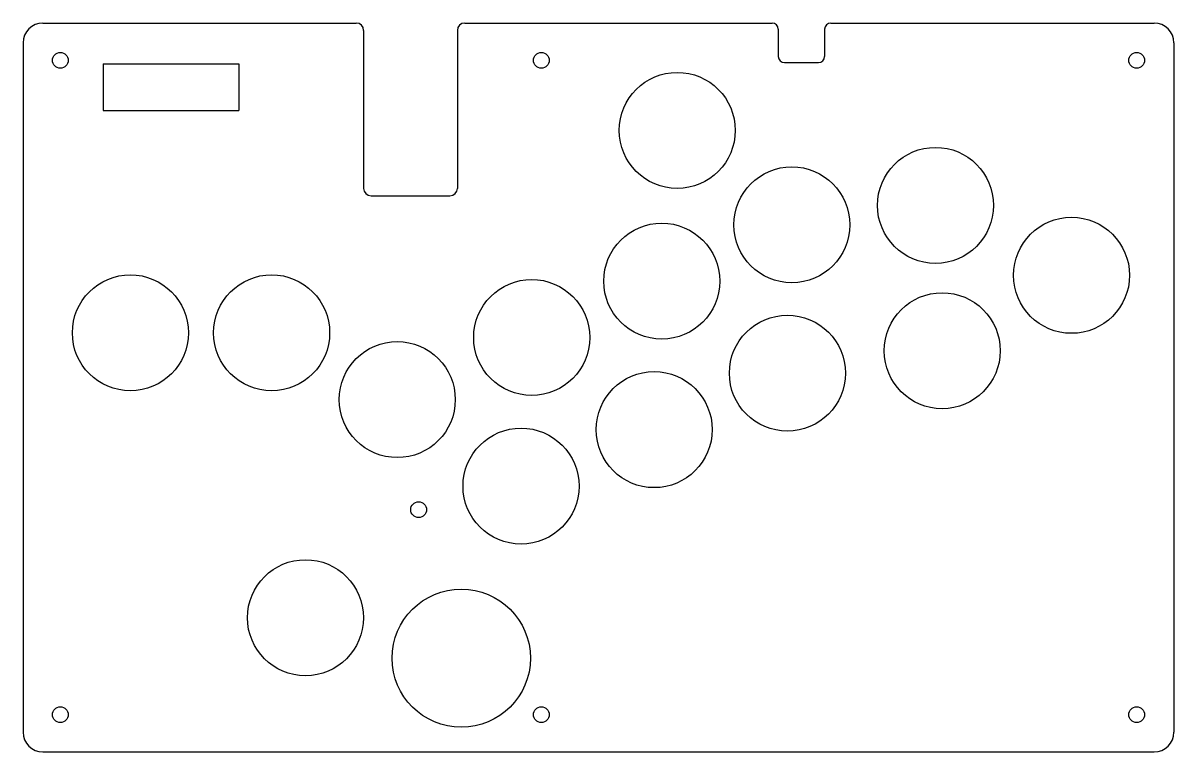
# Model space of a CAD drawing. Header units: millimetres. Extents: x 0 to 233, y -148 to 0.
import ezdxf

# ---------------------------------------------------------------- set-up
doc = ezdxf.new("R2010")
doc.units = ezdxf.units.MM
doc.layers.add('Sketch003', color=7, linetype='CONTINUOUS')

msp = doc.modelspace()

# ---------------------------------------------------------------- linework, layer by layer
at = {"layer": 'Sketch003'}
for p, q in [((4, 0, 7.5), (67.5, 0, 7.5)), ((163.65, 0, 7.5), (229.17, 0, 7.5)), ((69, -1.5, 7.5), (69, -33.5, 7.5)), ((88, -1.5, 7.5), (88, -33.5, 7.5)), ((89.5, 0, 7.5), (151.75, 0, 7.5)), ((153, -1.25, 7.5), (153, -6.75, 7.5)), ((162.4, -1.25, 7.5), (162.4, -6.75, 7.5)), ((0, -4, 7.5), (0, -143.67, 7.5)), ((233.17, -4, 7.5), (233.17, -143.67, 7.5)), ((16.25, -8.25, 7.5), (43.75, -8.25, 7.5)), ((16.25, -8.25, 7.5), (16.25, -17.75, 7.5)), ((43.75, -8.25, 7.5), (43.75, -17.75, 7.5)), ((154.25, -8, 7.5), (161.15, -8, 7.5)), ((16.25, -17.75, 7.5), (43.75, -17.75, 7.5)), ((70.5, -35, 7.5), (86.5, -35, 7.5)), ((4, -147.67, 7.5), (229.17, -147.67, 7.5))]:
    msp.add_line(p, q, dxfattribs=at)
for centre, radius in [((7.55, -7.55), 1.6), ((105, -7.55), 1.6), ((225.62, -7.55), 1.6), ((132.54, -21.75), 11.75), ((184.85, -36.94), 11.75), ((155.75, -40.88), 11.75), ((212.42, -51.11), 11.75), ((129.4, -52.29), 11.75), ((21.75, -62.75), 11.75), ((50.37, -62.75), 11.75), ((103.05, -63.7), 11.75), ((186.22, -66.39), 11.75), ((154.85, -70.93), 11.75), ((75.82, -76.29), 11.75), ((127.87, -82.37), 11.75), ((100.89, -93.81), 11.75), ((80.14, -98.58), 1.6), ((57.22, -120.47), 11.75), ((88.79, -128.67), 14), ((7.55, -140.12), 1.6), ((105, -140.12), 1.6), ((225.62, -140.12), 1.6)]:
    msp.add_circle(centre, radius, dxfattribs=at)
for centre, radius, start, end in [((4, -4, 7.5), 4, 90, 180), ((67.5, -1.5, 7.5), 1.5, 0, 90), ((89.5, -1.5, 7.5), 1.5, 90, 180), ((151.75, -1.25, 7.5), 1.25, 0, 90), ((163.65, -1.25, 7.5), 1.25, 90, 180), ((229.17, -4, 7.5), 4, 0, 90), ((154.25, -6.75, 7.5), 1.25, -180, -90), ((161.15, -6.75, 7.5), 1.25, -90, 0), ((70.5, -33.5, 7.5), 1.5, 180, -90), ((86.5, -33.5, 7.5), 1.5, -90, 0), ((4, -143.67, 7.5), 4, -180, -90), ((229.17, -143.67, 7.5), 4, -90, 0)]:
    msp.add_arc(centre, radius, start, end, dxfattribs=at)

doc.saveas('drawing.dxf')
